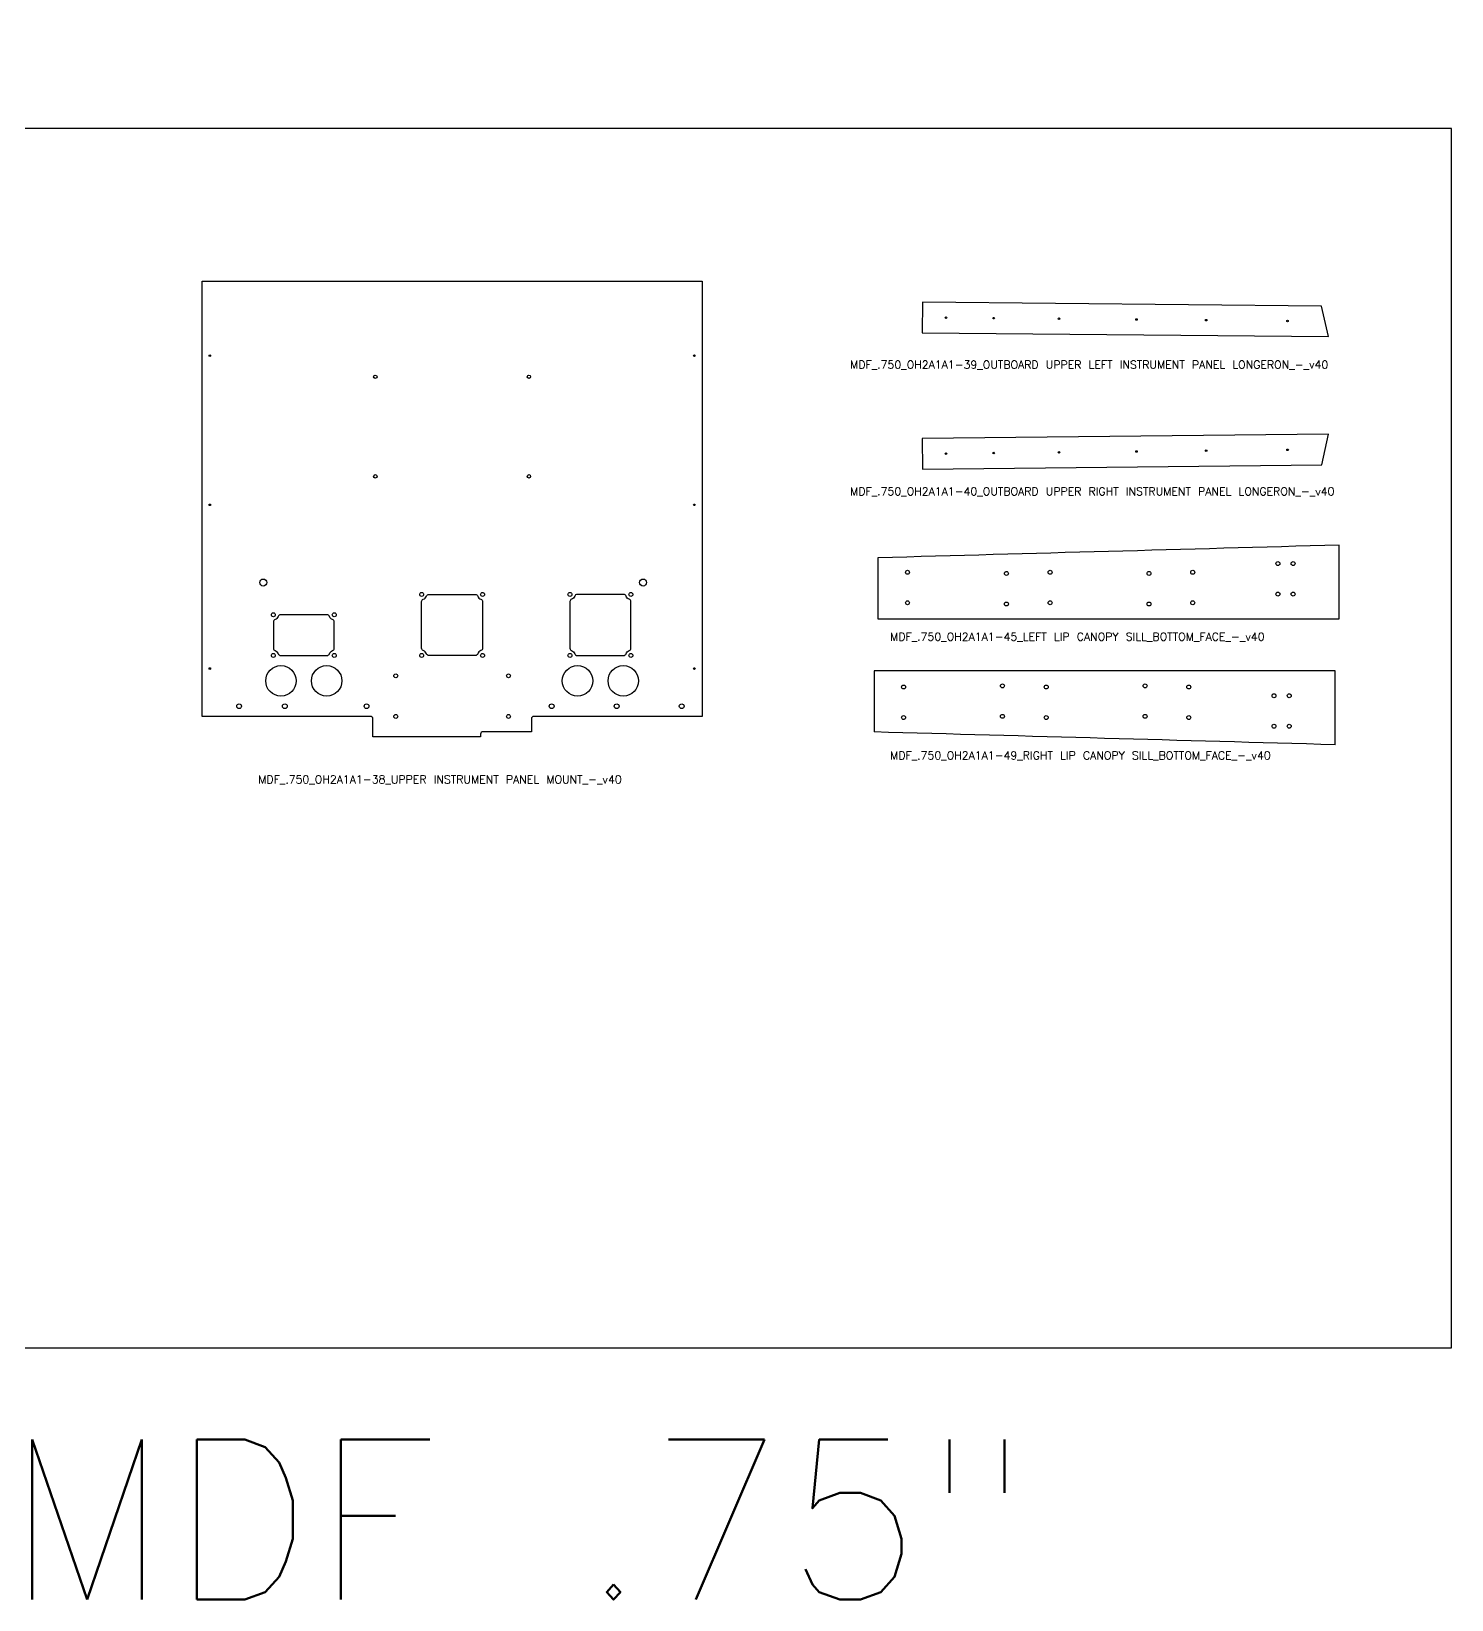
# Model space of a CAD drawing. Header units: inches. Extents: x 315 to 1225, y 10 to 674.
# Drawn here: x 731.3 to 801.2, y 10 to 87.2 of the extents above; entities that cross this region are included whole.
import ezdxf

# ---------------------------------------------------------------- set-up
doc = ezdxf.new("R2010")
doc.units = ezdxf.units.IN
doc.header["$LTSCALE"] = 0.03937
doc.header["$MEASUREMENT"] = 0
doc.styles.get("Standard").update_dxf_attribs({"font": 'txt.shx'})

msp = doc.modelspace()

# ---------------------------------------------------------------- linework, layer by layer
for p, q in [((795.68, 58.252), (795.68, 61.885)), ((772.982, 61.257), (772.982, 58.252)), ((772.982, 58.252), (795.68, 58.252)), ((795.487, 55.696), (772.79, 55.696)), ((772.79, 55.696), (772.79, 52.691)), ((795.487, 52.062), (795.487, 55.696))]:
    msp.add_line(p, q)
at = {"color": 0, "linetype": 'ByBlock', "lineweight": -2}
msp.add_lwpolyline([(801.219, 22.384), (801.219, 82.384), (705.219, 82.384), (705.219, 22.384)], close=True, dxfattribs=at)
for points in [[(753.419, 52.456), (748.119, 52.456), (748.119, 53.331, 0.414214), (747.994, 53.456), (739.719, 53.456), (739.719, 74.878), (764.319, 74.878), (764.319, 53.456), (756.044, 53.456, 0.414214), (755.919, 53.331), (755.919, 52.703), (753.544, 52.703, 0.414214), (753.419, 52.578)], [(750.602, 56.691, -0.317837), (750.519, 56.809), (750.519, 59.102, -0.317837), (750.602, 59.219, 0.226541), (750.755, 59.372, -0.317837), (750.872, 59.455), (753.165, 59.455, -0.317837), (753.283, 59.372, 0.226541), (753.435, 59.219, -0.317837), (753.519, 59.102), (753.519, 56.809, -0.317837), (753.435, 56.691, 0.226541), (753.283, 56.538, -0.317837), (753.165, 56.455), (750.872, 56.455, -0.317837), (750.755, 56.538, 0.226541)], [(760.583, 56.538, -0.226541), (760.735, 56.691, 0.317837), (760.819, 56.809), (760.819, 59.102, 0.317837), (760.735, 59.219, -0.226541), (760.583, 59.372, 0.317837), (760.465, 59.455), (758.172, 59.455, 0.317837), (758.055, 59.372, -0.226541), (757.902, 59.219, 0.317837), (757.819, 59.102), (757.819, 56.809, 0.317837), (757.902, 56.691, -0.226541), (758.055, 56.538, 0.317837), (758.172, 56.455), (760.465, 56.455, 0.317837)], [(745.983, 56.538, -0.226541), (746.135, 56.691, 0.317837), (746.219, 56.809), (746.219, 58.102, 0.317837), (746.135, 58.219, -0.226541), (745.983, 58.372, 0.317837), (745.865, 58.455), (743.572, 58.455, 0.317837), (743.455, 58.372, -0.226541), (743.302, 58.219, 0.317837), (743.219, 58.102), (743.219, 56.809, 0.317837), (743.302, 56.691, -0.226541), (743.455, 56.538, 0.317837), (743.572, 56.455), (745.865, 56.455, 0.317837)]]:
    msp.add_lwpolyline(points, format="xyb", close=True)
for points in [[(795.151, 72.141), (794.819, 73.645), (775.166, 73.835), (775.152, 72.335)], [(794.821, 65.841), (795.151, 67.345), (775.152, 67.123), (775.169, 65.623)]]:
    msp.add_lwpolyline(points, close=True)
for centre, radius in [((776.331, 73.074), 0.0391), ((778.676, 73.051), 0.0391), ((781.89, 73.02), 0.0391), ((785.707, 72.983), 0.0391), ((789.136, 72.95), 0.0391), ((793.14, 72.911), 0.0391), ((740.094, 71.204), 0.0391), ((763.944, 71.204), 0.0391), ((748.238, 70.169), 0.0848), ((755.799, 70.169), 0.0848), ((776.332, 66.386), 0.0391), ((778.677, 66.412), 0.0391), ((781.891, 66.448), 0.0391), ((785.708, 66.49), 0.0391), ((789.137, 66.528), 0.0391), ((793.141, 66.573), 0.0391), ((748.238, 65.267), 0.0848), ((755.799, 65.267), 0.0848), ((740.094, 63.865), 0.0391), ((763.944, 63.865), 0.0391), ((792.666, 60.975), 0.0967), ((793.416, 60.975), 0.0967), ((742.722, 60.044), 0.172), ((761.417, 60.044), 0.172), ((774.434, 60.547), 0.0967), ((779.302, 60.489), 0.0967), ((781.454, 60.547), 0.0967), ((786.321, 60.489), 0.0967), ((788.473, 60.547), 0.0967), ((750.519, 59.455), 0.097), ((753.519, 59.455), 0.097), ((757.819, 59.455), 0.097), ((760.819, 59.455), 0.097), ((792.666, 59.475), 0.0967), ((793.416, 59.475), 0.0967), ((774.434, 59.046), 0.0967), ((779.302, 58.988), 0.0967), ((781.454, 59.046), 0.0967), ((786.321, 58.988), 0.0967), ((788.473, 59.046), 0.0967), ((743.219, 58.455), 0.097), ((746.219, 58.455), 0.097), ((743.219, 56.455), 0.097), ((746.219, 56.455), 0.097), ((750.519, 56.455), 0.097), ((753.519, 56.455), 0.097), ((757.819, 56.455), 0.097), ((760.819, 56.455), 0.097), ((740.094, 55.811), 0.0391), ((743.594, 55.205), 0.75), ((745.844, 55.205), 0.75), ((758.194, 55.205), 0.75), ((760.444, 55.205), 0.75), ((763.944, 55.811), 0.0391), ((749.244, 55.453), 0.0967), ((754.794, 55.453), 0.0967), ((774.242, 54.902), 0.0967), ((779.109, 54.959), 0.0967), ((781.261, 54.902), 0.0967), ((786.129, 54.959), 0.0967), ((788.281, 54.902), 0.0967), ((741.535, 53.956), 0.117), ((743.785, 53.956), 0.117), ((747.806, 53.956), 0.117), ((756.919, 53.956), 0.117), ((760.119, 53.956), 0.117), ((763.319, 53.956), 0.117), ((792.474, 54.473), 0.0967), ((793.224, 54.473), 0.0967), ((749.244, 53.453), 0.0968), ((754.794, 53.453), 0.0968), ((774.242, 53.401), 0.0967), ((779.109, 53.459), 0.0967), ((781.261, 53.401), 0.0967), ((786.129, 53.459), 0.0967), ((788.281, 53.401), 0.0967), ((792.474, 52.973), 0.0967), ((793.224, 52.973), 0.0967)]:
    msp.add_circle(centre, radius)
for points in [[(795.68, 61.885), (788.114, 61.676), (780.548, 61.467), (772.982, 61.257)], [(795.487, 52.062), (787.921, 52.272), (780.356, 52.481), (772.79, 52.691)]]:
    msp.add_open_spline(points, degree=3)

# ---------------------------------------------------------------- texts
for s, height, p in [('MDF_.750_OH2A1A1-39_OUTBOARD UPPER LEFT INSTRUMENT PANEL LONGERON_-_v40', 0.3937, (771.609, 70.566)), ('MDF_.750_OH2A1A1-40_OUTBOARD UPPER RIGHT INSTRUMENT PANEL LONGERON_-_v40', 0.3937, (771.609, 64.333)), ('MDF_.750_OH2A1A1-45_LEFT LIP CANOPY SILL_BOTTOM_FACE_-_v40', 0.3937, (773.577, 57.181)), ('MDF_.750_OH2A1A1-49_RIGHT LIP CANOPY SILL_BOTTOM_FACE_-_v40', 0.3937, (773.577, 51.341)), ('MDF_.750_OH2A1A1-38_UPPER INSTRUMENT PANEL MOUNT_-_v40', 0.3937, (742.475, 50.16)), ('MDF .75"', 7.874, (730, 10))]:
    msp.add_text(s, height=height).set_placement(p)

doc.saveas('drawing.dxf')
